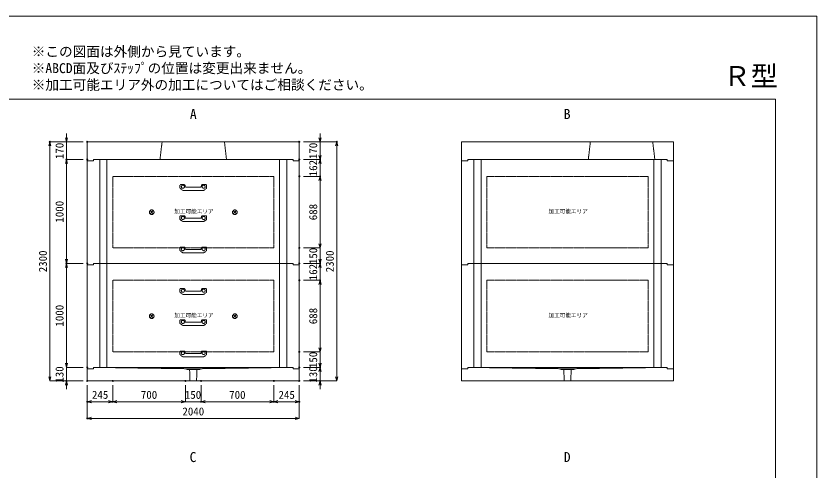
# Model space of a CAD drawing. Units: millimetres, scale not verified. Extents: x -5940 to 5940, y -4200 to 4200.
# Drawn here: x -1765 to 5940, y -176 to 4200 of the extents above; entities that cross this region are included whole.
import ezdxf
from ezdxf.enums import TextEntityAlignment as Align

# ---------------------------------------------------------------- set-up
doc = ezdxf.new("R2010")
doc.units = ezdxf.units.MM
doc.header["$LTSCALE"] = 20
doc.header["$PDMODE"] = 32
doc.header["$PDSIZE"] = 10
doc.linetypes.add('LONG_DASHED1', pattern=[7, 6, -1])
doc.linetypes.add('LONG_DOUBLE_CHAIN', pattern=[21.8, 18, -1, 0.6, -0.6, 0.6, -1])
for name, color, linetype, lineweight in [('0-0_D-TTL', 7, 'Continuous', 9), ('0-1_Defpoints', 7, 'Continuous', 9), ('0-3_D-TTL-TXT', 7, 'Continuous', 9), ('0-4_D-STR-TXT', 7, 'Continuous', 9), ('0-5_D-STR-DIM', 3, 'Continuous', 9), ('0-6_0', 7, 'Continuous', 9), ('0-7_D-STR', 7, 'Continuous', 9), ('0-9_D-STR-STR3', 2, 'LONG_DASHED1', 9), ('0-A_D-STR-STR5', 1, 'LONG_DOUBLE_CHAIN', 9)]:
    doc.layers.add(name, color=color, linetype=linetype, lineweight=lineweight)
doc.styles.add('ＭＳ ゴシック', font='')
doc.styles.get('ＭＳ ゴシック').set_extended_font_data('MS Gothic')

# ---------------------------------------------------------------- blocks, each defined once
blk = doc.blocks.new('A$C4DE05FD1')
at = {"layer": '0-0_D-TTL', "color": 134}
for p, q in [((4000, 76000), (114800, 76000)), ((114800, 76000), (114800, 4000))]:
    blk.add_line(p, q, dxfattribs=at)
at = {"layer": '0-1_Defpoints', "color": 134}
for p, q in [((0, 84000), (118800, 84000)), ((118800, 84000), (118800, 0))]:
    blk.add_line(p, q, dxfattribs=at)
at = {"layer": '0-3_D-TTL-TXT', "style": 'ＭＳ ゴシック'}
for s, p in [('※この図面は外側から見ています。', (43260.9, 79815.7)), ('※ABCD面及びｽﾃｯﾌﾟの位置は変更出来ません。', (43260.9, 78215.7)), ('※加工可能エリア外の加工についてはご相談ください。', (43260.9, 76615.7))]:
    blk.add_text(s, height=962.2, dxfattribs=at).set_placement(p, align=Align.BOTTOM_LEFT)
blk = doc.blocks.new('_Open30')
at = {"layer": '0-6_0'}
blk.add_line((0, 0), (-20, 0), dxfattribs=at)
blk.add_lwpolyline([(-20, 5.36), (0, 0), (-20, -5.36)], dxfattribs=at)
blk = doc.blocks.new('A$C31CA379A')
at = {"layer": '0-4_D-STR-TXT', "style": 'ＭＳ ゴシック'}
for s, p in [('A', (-325.9, -2190.5)), ('B', (35638.6, -2190.5)), ('C', (-351.4, -35190.5)), ('D', (35638.6, -35190.5))]:
    blk.add_text(s, height=962.2, dxfattribs=at).set_placement(p, align=Align.BOTTOM_LEFT)
blk = doc.blocks.new('A$C53D37B31')
at = {"layer": '0-7_D-STR'}
for p, q in [((-20400, 3400), (20400, 3400)), ((-20400, 3400), (-20400, -240)), ((20400, 3400), (20400, -240)), ((-19200, 0), (19200, 0))]:
    blk.add_line(p, q, dxfattribs=at)
at = {"layer": '0-7_D-STR', "linetype": 'LONG_DASHED1'}
for p, q in [((-6000, 3400), (-6400, 0)), ((6000, 3400), (6400, 0))]:
    blk.add_line(p, q, dxfattribs=at)
at = {"layer": '0-7_D-STR'}
for points in [[(-20400, -240), (-19200, -240), (-19200, 0)], [(20400, -240), (19200, -240), (19200, 0)]]:
    blk.add_lwpolyline(points, dxfattribs=at)
blk = doc.blocks.new('A$C4A7D535E')
at = {"layer": '0-7_D-STR'}
blk.add_blockref('A$C53D37B31', (0, 0), dxfattribs=at)
blk = doc.blocks.new('A$C0BCF2A13')
at = {"layer": '0-7_D-STR'}
for p, q in [((-20400, 3400), (20400, 3400)), ((-20400, 3400), (-20400, -240)), ((20400, 3400), (20400, -240)), ((-19200, 0), (19200, 0))]:
    blk.add_line(p, q, dxfattribs=at)
at = {"layer": '0-7_D-STR', "linetype": 'LONG_DASHED1'}
for p, q in [((4400, 3400), (4000, 0)), ((16400, 3400), (16800, 0))]:
    blk.add_line(p, q, dxfattribs=at)
at = {"layer": '0-7_D-STR'}
for points in [[(-20400, -240), (-19200, -240), (-19200, 0)], [(20400, -240), (19200, -240), (19200, 0)]]:
    blk.add_lwpolyline(points, dxfattribs=at)
blk = doc.blocks.new('A$C3C490EB0')
at = {"layer": '0-7_D-STR'}
for p, q in [((0, -2000), (0, -4360)), ((39600, -1760), (1200, -1760)), ((40800, -2000), (40800, -4360)), ((0, -4360), (40800, -4360))]:
    blk.add_line(p, q, dxfattribs=at)
at = {"layer": '0-7_D-STR', "linetype": 'LONG_DASHED1'}
for p, q in [((19000, -2000), (2400, -1760)), ((19200, -2180), (19000, -2000)), ((21800, -2000), (19000, -2000)), ((21600, -2180), (19200, -2180)), ((19764.6, -4360), (19695, -2180)), ((21035.4, -4360), (21105, -2180)), ((21600, -2180), (21800, -2000)), ((21800, -2000), (38400, -1760))]:
    blk.add_line(p, q, dxfattribs=at)
at = {"layer": '0-7_D-STR'}
for points in [[(0, -2000), (1200, -2000), (1200, -1760)], [(40800, -2000), (39600, -2000), (39600, -1760)]]:
    blk.add_lwpolyline(points, dxfattribs=at)
blk = doc.blocks.new('A$C3B9737A5')
at = {"layer": '0-5_D-STR-DIM'}
blk.add_blockref('A$C3C490EB0', (-20400, 1760), dxfattribs=at)
blk = doc.blocks.new('A$C27844A11')
at = {"layer": '0-9_D-STR-STR3'}
for p, q in [((-2560, 1000), (-2560, 453.5)), ((-2515.5, 370.3), (-2060.4, 33.6)), ((-2460, 1100), (-1758.4, 1100)), ((1949.4, 0), (-1949.4, 0)), ((-1559.2, 917.4), (-1542, 721.3)), ((1442.4, 630), (-1442.4, 630)), ((1559.2, 917.4), (1542, 721.3)), ((2460, 1100), (1758.4, 1100)), ((2515.5, 370.3), (2060.4, 33.6)), ((2560, 1000), (2560, 453.5))]:
    blk.add_line(p, q, dxfattribs=at)
for centre in [(-2000, 700), (2000, 700)]:
    blk.add_circle(centre, 300, dxfattribs=at)
for centre, radius, start, end in [((-2460, 1000), 100, 90, 180), ((-2460, 453.5), 100, 180, 236.30993), ((-1949.4, 200), 200, 236.30993, 270), ((-1758.4, 900), 200, 5, 90), ((-1442.4, 730), 100, 185, 270), ((1442.4, 730), 100, 270, 355), ((1758.4, 900), 200, 90, 175), ((1949.4, 200), 200, 270, 303.69007), ((2460, 1000), 100, 0, 90), ((2460, 453.5), 100, 303.69007, 0)]:
    blk.add_arc(centre, radius, start, end, dxfattribs=at)
blk = doc.blocks.new('A$C4E0B7A12')
at = {"layer": '0-7_D-STR'}
for p, q in [((-19200, 0), (19200, 0)), ((-20400, -240), (-20400, -20240)), ((20400, -240), (20400, -20240)), ((-19200, -20000), (19200, -20000))]:
    blk.add_line(p, q, dxfattribs=at)
at = {"layer": '0-7_D-STR', "linetype": 'LONG_DASHED1'}
for p, q in [((-18000, -20000), (-18000, 0)), ((-16600, -20000), (-16600, 0)), ((16600, -20000), (16600, 0)), ((18000, -20000), (18000, 0))]:
    blk.add_line(p, q, dxfattribs=at)
at = {"layer": '0-7_D-STR'}
for points in [[(-20400, -240), (-19200, -240), (-19200, 0)], [(20400, -240), (19200, -240), (19200, 0)], [(-20400, -20240), (-19200, -20240), (-19200, -20000)], [(20400, -20240), (19200, -20240), (19200, -20000)]]:
    blk.add_lwpolyline(points, dxfattribs=at)
at = {"layer": '0-A_D-STR-STR5'}
for p, q in [((15500, -3240), (15500, -17000)), ((15500, -17000), (-15500, -17000))]:
    blk.add_line(p, q, dxfattribs=at)
blk.add_lwpolyline([(15500, -3240), (-15500, -3240), (-15500, -17000)], dxfattribs=at)
blk = doc.blocks.new('A$C1C640AAB')
at = {"layer": '0-A_D-STR-STR5'}
for p, q in [((-318.2, -318.2), (318.2, 318.2)), ((-318.2, 318.2), (318.2, -318.2))]:
    blk.add_line(p, q, dxfattribs=at)
blk.add_circle((0, 0), 450, dxfattribs=at)
blk = doc.blocks.new('A$Ca66ef2ca')
at = {"layer": '0-7_D-STR'}
blk.add_blockref('A$C4E0B7A12', (0, 0), dxfattribs=at)
at = {"layer": '0-A_D-STR-STR5'}
for p in [(-8000, -10140), (8000, -10140)]:
    blk.add_blockref('A$C1C640AAB', p, dxfattribs=at)

msp = doc.modelspace()

# ---------------------------------------------------------------- linework, layer by layer
at = {"layer": '0-1_Defpoints'}
for p in [(-1440, 2990), (-1080, 2990), (960, 2990), (1320, 2990), (-1280, 2820), (-1280, 2820), (-1080, 2820), (-1080, 2820), (960, 2820), (960, 2820), (1160, 2820), (1160, 2820), (960, 2658), (960, 2658), (1160, 2658), (960, 1970), (960, 1970), (-1280, 1820), (-1080, 1820), (-1080, 1820), (960, 1820), (960, 1820), (1160, 1820), (1160, 1820), (960, 1658), (960, 1658), (1160, 1658), (960, 970), (960, 970), (-1080, 820), (960, 820), (1160, 820), (-1280, 690), (-1080, 690), (-1080, 690), (-1080, 690), (-835, 690), (-135, 690), (15, 690), (715, 690), (715, 690), (960, 690), (960, 690), (1160, 690), (-1080, 490), (-835, 490), (15, 490), (715, 490), (960, 490), (-1080, 330)]:
    msp.add_point(p, dxfattribs=at)
at = {"layer": '0-5_D-STR-DIM'}
for p, q in [((-1280, 3030), (-1280, 3070)), ((1160, 3030), (1160, 3070)), ((-1120, 2990), (-1440, 2990)), ((-1440, 730), (-1440, 2950)), ((-1120, 2990), (-1280, 2990)), ((-1280, 2990), (-1280, 2820)), ((1000, 2990), (1160, 2990)), ((1000, 2990), (1320, 2990)), ((1160, 2990), (1160, 2820)), ((1320, 730), (1320, 2950)), ((1160, 2860), (1160, 2900)), ((-1120, 2820), (-1280, 2820)), ((-1120, 2820), (-1280, 2820)), ((-1280, 2780), (-1280, 2740)), ((-1280, 1860), (-1280, 2780)), ((1000, 2820), (1160, 2820)), ((1000, 2820), (1160, 2820)), ((1160, 2658), (1160, 2820)), ((1160, 2780), (1160, 2740)), ((1000, 2658), (1160, 2658)), ((1000, 2658), (1160, 2658)), ((1160, 2618), (1160, 2578)), ((1160, 2010), (1160, 2618)), ((1160, 2010), (1160, 2050)), ((1000, 1970), (1160, 1970)), ((1000, 1970), (1160, 1970)), ((1160, 1970), (1160, 1820)), ((1160, 1860), (1160, 1900)), ((-1120, 1820), (-1280, 1820)), ((-1120, 1820), (-1280, 1820)), ((-1280, 860), (-1280, 1780)), ((1000, 1820), (1160, 1820)), ((1000, 1820), (1160, 1820)), ((1160, 1658), (1160, 1820)), ((1160, 1780), (1160, 1740)), ((1000, 1658), (1160, 1658)), ((1000, 1658), (1160, 1658)), ((1160, 1618), (1160, 1578)), ((1160, 1010), (1160, 1618)), ((1160, 1010), (1160, 1050)), ((1000, 970), (1160, 970)), ((1000, 970), (1160, 970)), ((1160, 970), (1160, 820)), ((-1280, 860), (-1280, 900)), ((1160, 860), (1160, 900)), ((-1120, 820), (-1280, 820)), ((-1120, 820), (-1280, 820)), ((-1280, 820), (-1280, 690)), ((1000, 820), (1160, 820)), ((1000, 820), (1160, 820)), ((1160, 820), (1160, 690)), ((1160, 780), (1160, 740)), ((-1120, 690), (-1440, 690)), ((-1120, 690), (-1280, 690)), ((-1280, 650), (-1280, 610)), ((-1080, 650), (-1080, 330)), ((-1080, 650), (-1080, 490)), ((-835, 650), (-835, 490)), ((-835, 650), (-835, 490)), ((-135, 650), (-135, 490)), ((-135, 650), (-135, 490)), ((15, 650), (15, 490)), ((15, 650), (15, 490)), ((715, 650), (715, 490)), ((715, 650), (715, 490)), ((960, 650), (960, 490)), ((960, 650), (960, 330)), ((1000, 690), (1160, 690)), ((1000, 690), (1320, 690)), ((1160, 650), (1160, 610)), ((-875, 490), (-1040, 490)), ((-175, 490), (-795, 490)), ((-175, 490), (-215, 490)), ((-135, 490), (15, 490)), ((55, 490), (95, 490)), ((55, 490), (675, 490)), ((755, 490), (920, 490)), ((920, 330), (-1040, 330))]:
    msp.add_line(p, q, dxfattribs=at)

# ---------------------------------------------------------------- block references
at = {"layer": '0-0_D-TTL', "xscale": 0.1, "yscale": 0.1}
msp.add_blockref('A$C4DE05FD1', (-5940, -4200), dxfattribs=at)
at = {"layer": '0-4_D-STR-TXT', "xscale": 0.1, "yscale": 0.1}
msp.add_blockref('A$C31CA379A', (-60, 3400), dxfattribs=at)
at = {"layer": '0-5_D-STR-DIM', "xscale": 2, "yscale": 2}
for p, rotation in [((-1280, 2990), 270), ((1160, 2990), 270), ((-1440, 2990), 90), ((1320, 2990), 90), ((1160, 2820), 270), ((-1280, 2820), 90), ((-1280, 2820), 90), ((1160, 2820), 90), ((1160, 2658), 90), ((1160, 2658), 90), ((1160, 1970), 270), ((1160, 1970), 270), ((-1280, 1820), 270), ((1160, 1820), 270), ((-1280, 1820), 90), ((1160, 1820), 90), ((1160, 1658), 90), ((1160, 1658), 90), ((1160, 970), 270), ((1160, 970), 270), ((-1280, 820), 270), ((-1280, 820), 270), ((1160, 820), 270), ((1160, 820), 90), ((-1440, 690), 270), ((1320, 690), 270), ((-1280, 690), 90), ((1160, 690), 90), ((-1080, 490), 180), ((-835, 490), 180), ((15, 490), 180), ((15, 490), 180), ((715, 490), 180), ((-1080, 330), 180)]:
    msp.add_blockref('_Open30', p, dxfattribs=dict(at, rotation=rotation))
at = {"layer": '0-5_D-STR-DIM'}
for name, p, xscale, yscale in [('A$C3B9737A5', (-60, 820), 0.05, 0.05), ('A$C3B9737A5', (3540, 820), 0.05, 0.05), ('_Open30', (-835, 490), 2, 2), ('_Open30', (-135, 490), 2, 2), ('_Open30', (-135, 490), 2, 2), ('_Open30', (715, 490), 2, 2), ('_Open30', (960, 490), 2, 2), ('_Open30', (960, 330), 2, 2)]:
    msp.add_blockref(name, p, dxfattribs=dict(at, xscale=xscale, yscale=yscale))
at = {"layer": '0-7_D-STR', "xscale": 0.05, "yscale": 0.05}
for name, p in [('A$C4A7D535E', (-60, 2820)), ('A$C0BCF2A13', (3540, 2820)), ('A$Ca66ef2ca', (-60, 2820)), ('A$C4E0B7A12', (3540, 2820)), ('A$Ca66ef2ca', (-60, 1820)), ('A$C4E0B7A12', (3540, 1820))]:
    msp.add_blockref(name, p, dxfattribs=at)
at = {"layer": '0-9_D-STR-STR3', "xscale": 0.05, "yscale": 0.05}
for p in [(-60, 2523), (-60, 2223), (-60, 1923), (-60, 1523), (-60, 1223), (-60, 923)]:
    msp.add_blockref('A$C27844A11', p, dxfattribs=at)

# ---------------------------------------------------------------- texts
at = {"layer": '0-3_D-TTL-TXT', "style": 'ＭＳ ゴシック'}
msp.add_text('Ｒ型', height=192.4, dxfattribs=at).set_placement((5039.32, 3469.09), align=Align.BOTTOM_LEFT)
at = {"layer": '0-5_D-STR-DIM', "style": 'ＭＳ ゴシック'}
for s, p in [('170', (-1285.2, 2823.96)), ('170', (1154.8, 2823.96)), ('162', (1154.8, 2658.8)), ('1000', (-1285.2, 2212.96)), ('688', (1154.8, 2235.8)), ('2300', (-1445.2, 1735.6)), ('150', (1154.8, 1813.96)), ('2300', (1314.8, 1735.6)), ('162', (1154.8, 1658.8)), ('1000', (-1285.2, 1212.96)), ('688', (1154.8, 1235.8)), ('150', (1154.8, 813.96)), ('130', (-1285.2, 673.96)), ('130', (1154.8, 673.96))]:
    msp.add_text(s, height=76.98, rotation=90, dxfattribs=at).set_placement(p, align=Align.BOTTOM_LEFT)
for s, p in [('245', (-1034.86, 495.2)), ('700', (-564.2, 495.2)), ('150', (-141.04, 495.2)), ('700', (285.8, 495.2)), ('245', (760.14, 495.2)), ('2040', (-164.4, 335.2))]:
    msp.add_text(s, height=76.98, dxfattribs=at).set_placement(p, align=Align.BOTTOM_LEFT)
at = {"layer": '0-A_D-STR-STR5', "style": 'ＭＳ ゴシック'}
for p in [(-241.7, 2289.98), (3358.3, 2289.98), (-241.7, 1289.98), (3358.3, 1289.98)]:
    msp.add_text('加工可能エリア', height=38.42, dxfattribs=at).set_placement(p, align=Align.BOTTOM_LEFT)

doc.saveas('drawing.dxf')
